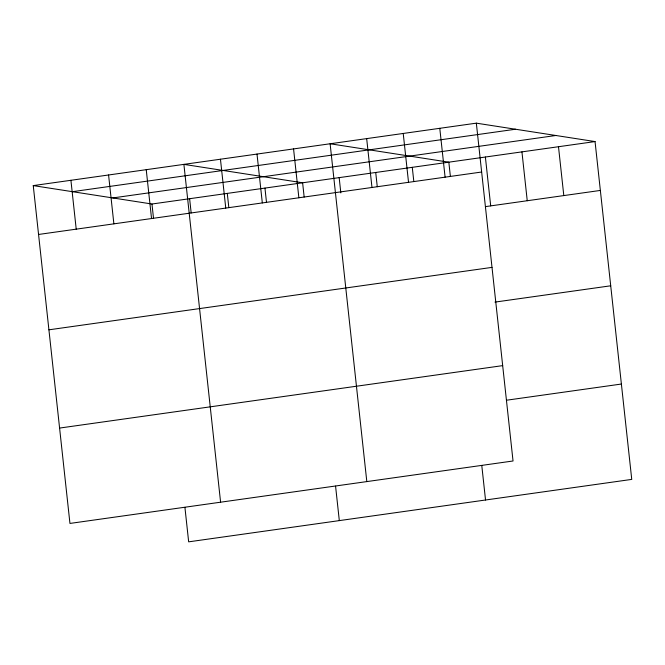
<?xml version="1.0" encoding="UTF-8"?>
<svg xmlns="http://www.w3.org/2000/svg" width="665" height="665" viewBox="0 0 665 665"><rect width="100%" height="100%" fill="white"/><g stroke="black" fill="none" stroke-linecap="round" stroke-linejoin="round"><path stroke-width="1" d="M476.339 123.158L513.039 460.986L69.95 523.43L33.25 185.602L476.339 123.158L595.05 141.57L631.75 479.399L188.661 541.842L184.92 507.353M72.427 191.678L515.508 129.234M112.792 197.937L555.874 135.494M33.25 185.602L151.961 204.014L595.05 141.57M38.562 234.462L481.643 172.019M485.616 206.599L600.362 190.431M48.919 329.815L492 267.38M494.96 302.101L610.719 285.792M59.592 428.069L502.674 365.625M506.647 400.205L621.393 384.038M558.492 146.724L563.804 195.585M521.942 151.878L527.245 200.73M485.383 157.023L490.695 205.884M450.38 176.425L448.833 162.177L330.114 143.765L366.814 481.593M481.784 465.517L485.533 500.005M439.781 128.312L445.093 177.164M412.275 167.331L413.829 181.578M403.223 133.466L408.534 182.318M375.725 172.484L377.271 186.732M366.673 138.611L371.976 187.472M339.167 177.63L340.829 192.9M304.163 197.031L302.617 182.784L183.897 164.371L220.597 502.2M335.567 486.115L339.316 520.612M293.564 148.918L298.868 197.771M264.953 188.095L266.499 202.343M257.006 154.064L262.318 202.925M227.289 193.399L228.835 207.646M220.456 159.218L225.759 208.079M189.625 198.71L191.171 212.958M151.961 204.014L153.515 218.261M146.233 169.675L151.545 218.536M108.578 174.986L113.881 223.847M70.914 180.29L76.217 229.151"/></g></svg>
